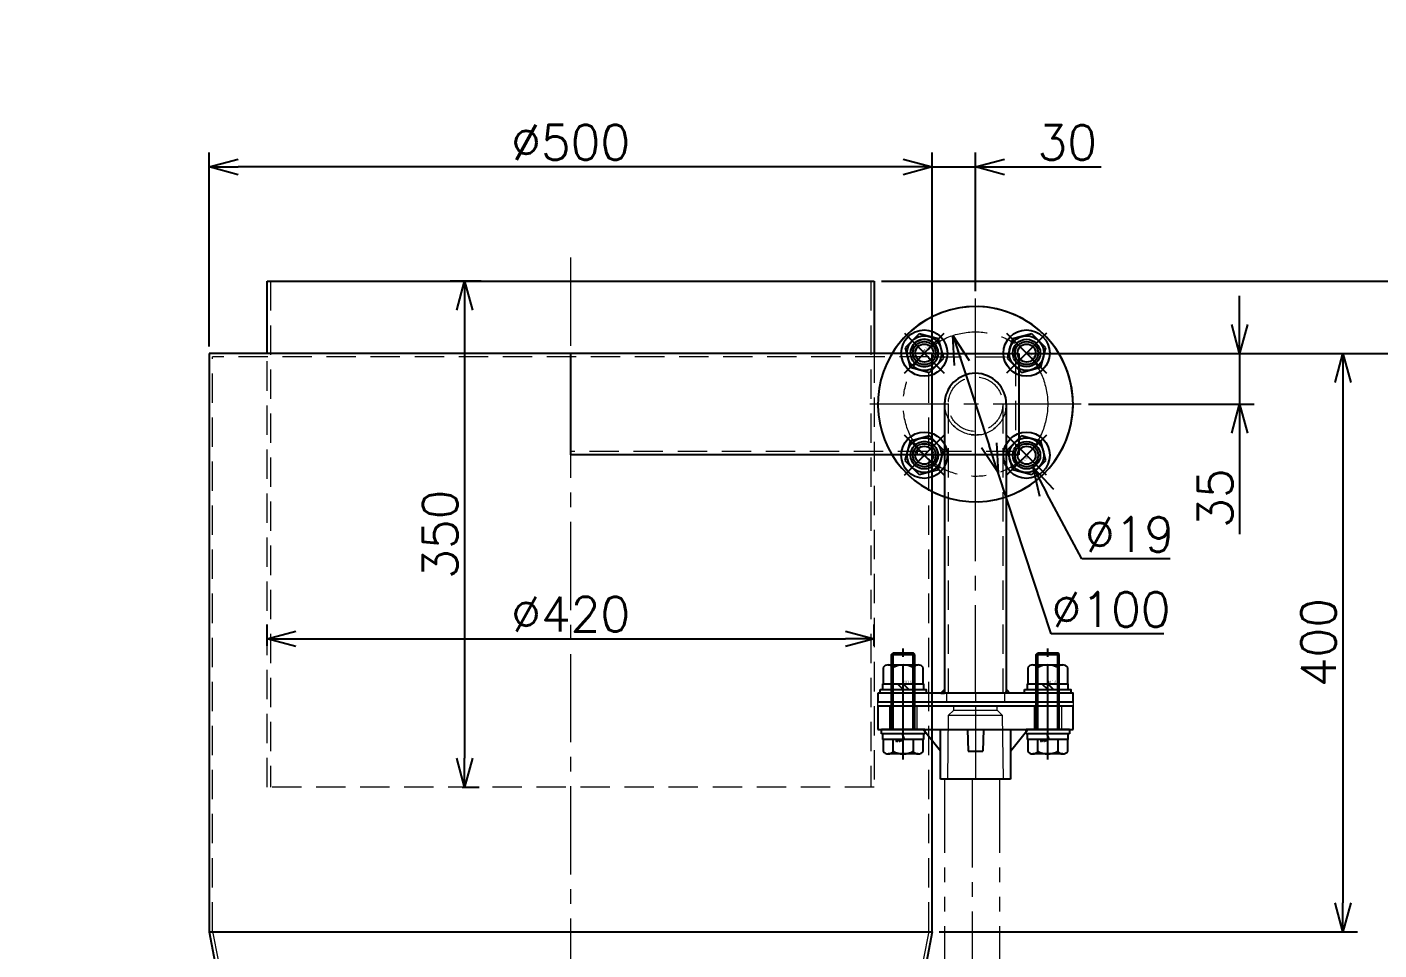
# Model space of a CAD drawing. Header units: millimetres. Extents: x 0 to 49006, y -7876 to 6995.
# Drawn here: x 13050 to 13985, y 2760 to 3399 of the extents above; entities that cross this region are included whole.
import ezdxf
from ezdxf import colors
from ezdxf.entities.mleader import LeaderData, LeaderLine
from ezdxf.enums import TextEntityAlignment as Align
from ezdxf.math import Vec2, Vec3

# ---------------------------------------------------------------- set-up
doc = ezdxf.new("R2010")
doc.units = ezdxf.units.MM
doc.header["$LTSCALE"] = 3.2
doc.header["$PDMODE"] = 99
doc.header["$PDSIZE"] = 1
for name, pattern in [('CENTER2', [28.575, 19.05, -3.175, 3.175, -3.175]), ('HIDDEN', [9.525, 6.35, -3.175]), ('PHANTOM2', [31.75, 15.875, -3.175, 3.175, -3.175, 3.175, -3.175])]:
    doc.linetypes.add(name, pattern=pattern)
for name, color, linetype, lineweight in [('04_HIDDEN', 2, 'HIDDEN', 13), ('05_CENTER', 4, 'CENTER2', 13), ('06_PHANTOM', 2, 'PHANTOM2', 13), ('08_DIM', 3, 'Continuous', 13)]:
    doc.layers.add(name, color=color, linetype=linetype, lineweight=lineweight)
doc.layers.add('10_DRAFT', color=8, linetype='Continuous', lineweight=0, plot=False)
doc.styles.add('KANJI0', font='txt.shx', dxfattribs={"width": 0.9, "height": 30, "bigfont": 'bigfont'})
doc.styles.add('KSS_TXT', font='txt.shx', dxfattribs={"bigfont": 'extfont2.shx'})
doc.styles.get("Standard").update_dxf_attribs({"font": 'txt.shx', "bigfont": 'extfont2.shx'})
doc.dimstyles.new('KSS_DIM', dxfattribs={"dimscale": 12, "dimtxt": 3, "dimasz": 2.5, "dimexe": 1.25, "dimexo": 0.625, "dimtad": 1, "dimdsep": 46, "dimtxsty": 'KSS_TXT', "dimblk": 'OPEN30', "dimcen": 0, "dimazin": 2, "dimtfac": 0.75, "dimtmove": 0, "dimatfit": 3, "dimldrblk": 'OPEN30', "dimfxl": 1.25, "dimtolj": 1, "dimarcsym": 0})
doc.dimstyles.new('KSS_DIM$3', dxfattribs={"dimscale": 12, "dimtxt": 3, "dimasz": 2.5, "dimexe": 1.25, "dimexo": 0.625, "dimtad": 1, "dimtih": 1, "dimtoh": 1, "dimdsep": 46, "dimtxsty": 'KSS_TXT', "dimblk": 'OPEN30', "dimcen": 0, "dimazin": 2, "dimtfac": 0.75, "dimtofl": 0, "dimtmove": 0, "dimatfit": 3, "dimldrblk": 'OPEN30', "dimfxl": 1.25, "dimtolj": 1, "dimarcsym": 0})

# ---------------------------------------------------------------- blocks, each defined once
blk = doc.blocks.new('AM_BALLOON1')
at = {"transparency": 16777216}
blk.add_circle((0, 0), 5, dxfattribs=at)
blk.add_attdef('B_NUMBER', text='', height=3, dxfattribs=at).set_placement((0, 0), align=Align.MIDDLE_CENTER)
blk = doc.blocks.new('_OPEN')
at = {"color": 0, "linetype": 'ByBlock'}
for p, q in [((-1, 0.167), (0, 0)), ((0, 0), (-1, -0.167)), ((0, 0), (-1, 0))]:
    blk.add_line(p, q, dxfattribs=at)
blk = doc.blocks.new('_Open30')
at = {"color": 0, "linetype": 'ByBlock', "lineweight": -2}
for p, q in [((-1, 0.268), (0, 0)), ((0, 0), (-1, -0.268)), ((0, 0), (-1, 0))]:
    blk.add_line(p, q, dxfattribs=at)
blk = doc.blocks.new('*D1403')
at = {"layer": '08_DIM', "color": 0, "lineweight": -2, "transparency": 16777216}
for p, q in [((13640.73, 3222.74), (14244.09, 3222.74)), ((14234.09, 3202.74), (14234.09, 696.44)), ((14236.59, 676.44), (14224.09, 676.44))]:
    blk.add_line(p, q, dxfattribs=at)
at = {"layer": 'Defpoints', "color": 0, "transparency": 16777216}
for p in [(13635.73, 3222.74), (14234.09, 676.44), (14241.59, 676.44)]:
    blk.add_point(p, dxfattribs=at)
at = {"layer": '08_DIM', "color": 0, "lineweight": -2, "transparency": 16777216, "xscale": 20, "yscale": 20, "zscale": 20}
for p, rotation in [((14234.09, 3222.74), 90), ((14234.09, 676.44), 270)]:
    blk.add_blockref('_Open30', p, dxfattribs=dict(at, rotation=rotation))
at = {"layer": '08_DIM', "color": 0, "transparency": 16777216, "insert": (14217.08, 1949.59), "char_height": 24, "attachment_point": 5, "rotation": 90, "style": 'KSS_TXT'}
blk.add_mtext('\\A1;2546.3', dxfattribs=at)
blk = doc.blocks.new('*D1404')
at = {"layer": '08_DIM', "color": 0, "lineweight": -2, "transparency": 16777216}
for p, q in [((13215.73, 2970.65), (13215.73, 2985.4)), ((13635.73, 2970.65), (13635.73, 2985.4)), ((13235.73, 2975.4), (13615.73, 2975.4))]:
    blk.add_line(p, q, dxfattribs=at)
at = {"layer": 'Defpoints', "color": 0, "transparency": 16777216}
for p in [(13635.73, 2975.4), (13215.73, 2965.65), (13635.73, 2965.65)]:
    blk.add_point(p, dxfattribs=at)
at = {"layer": '08_DIM', "color": 0, "lineweight": -2, "transparency": 16777216, "xscale": 20, "yscale": 20, "zscale": 20, "rotation": 180}
blk.add_blockref('_Open30', (13215.73, 2975.4), dxfattribs=at)
at = {"layer": '08_DIM', "color": 0, "lineweight": -2, "transparency": 16777216, "xscale": 20, "yscale": 20, "zscale": 20}
blk.add_blockref('_Open30', (13635.73, 2975.4), dxfattribs=at)
at = {"layer": '08_DIM', "color": 0, "transparency": 16777216, "insert": (13425.73, 2992.4), "char_height": 24, "attachment_point": 5, "style": 'KSS_TXT'}
blk.add_mtext('\\A1;%%C420', dxfattribs=at)
blk = doc.blocks.new('*D1405')
at = {"layer": '08_DIM', "color": 0, "lineweight": -2, "transparency": 16777216}
for p, q in [((13175.73, 3177.74), (13175.73, 3311.85)), ((13675.73, 3177.74), (13675.73, 3311.85)), ((13655.73, 3301.85), (13195.73, 3301.85))]:
    blk.add_line(p, q, dxfattribs=at)
at = {"layer": 'Defpoints', "color": 0, "transparency": 16777216}
for p in [(13175.73, 3301.85), (13175.73, 3172.74), (13675.73, 3172.74)]:
    blk.add_point(p, dxfattribs=at)
at = {"layer": '08_DIM', "color": 0, "lineweight": -2, "transparency": 16777216, "xscale": 20, "yscale": 20, "zscale": 20, "rotation": 180}
blk.add_blockref('_Open30', (13175.73, 3301.85), dxfattribs=at)
at = {"layer": '08_DIM', "color": 0, "lineweight": -2, "transparency": 16777216, "xscale": 20, "yscale": 20, "zscale": 20}
blk.add_blockref('_Open30', (13675.73, 3301.85), dxfattribs=at)
at = {"layer": '08_DIM', "color": 0, "transparency": 16777216, "insert": (13425.73, 3318.87), "char_height": 24, "attachment_point": 5, "style": 'KSS_TXT'}
blk.add_mtext('\\A1;%%C500', dxfattribs=at)
blk = doc.blocks.new('*D1408')
at = {"layer": '08_DIM', "color": 0, "lineweight": -2, "transparency": 16777216}
for p, q in [((13740.73, 3172.74), (14158.91, 3172.74)), ((14148.91, 3152.74), (14148.91, 1992.74)), ((13580.73, 1972.74), (14158.91, 1972.74))]:
    blk.add_line(p, q, dxfattribs=at)
at = {"layer": 'Defpoints', "color": 0, "transparency": 16777216}
for p in [(13735.73, 3172.74), (13575.73, 1972.74), (14148.91, 1972.74)]:
    blk.add_point(p, dxfattribs=at)
at = {"layer": '08_DIM', "color": 0, "lineweight": -2, "transparency": 16777216, "xscale": 20, "yscale": 20, "zscale": 20}
for p, rotation in [((14148.91, 3172.74), 90), ((14148.91, 1972.74), 270)]:
    blk.add_blockref('_Open30', p, dxfattribs=dict(at, rotation=rotation))
at = {"layer": '08_DIM', "color": 0, "transparency": 16777216, "insert": (14131.91, 2572.74), "char_height": 24, "attachment_point": 5, "rotation": 90, "style": 'KSS_TXT'}
blk.add_mtext('\\A1;1200', dxfattribs=at)
blk = doc.blocks.new('A$C3E2B3201_1_1')
at = {"color": 0}
for p, q in [((-210, 1200), (-210, 1250)), ((-210, 1250), (210, 1250)), ((210, 1250), (210, 1200)), ((250, 1200), (-250, 1200)), ((-250, 1200), (-250, 800)), ((0, 1200), (0, 1130)), ((250, 1200), (310, 1200)), ((250, 800), (250, 1200)), ((310, 1200), (310, 1130)), ((310, 1130), (0, 1130)), ((-250, 800), (250, 800)), ((-250, 800), (-100, 6)), ((250, 800), (100, 6))]:
    blk.add_line(p, q, dxfattribs=at)
for centre in [(315.36, 1200.36), (315.36, 1129.64)]:
    blk.add_circle(centre, 9.5, dxfattribs=at)
for centre, radius, start, end in [((280, 1165), 67.5, 243.6122, 148.76707), ((244.64, 1200.36), 9.5, 357.8564, 182.1436), ((244.64, 1129.64), 9.5, 304.31345, 2.1436)]:
    blk.add_arc(centre, radius, start, end, dxfattribs=at)
at = {"layer": '04_HIDDEN'}
for p, q in [((-207.7, 1250), (-207.7, 900)), ((207.7, 1250), (207.7, 900)), ((247.7, 1197.7), (-247.7, 1197.7)), ((-247.7, 800.22), (-247.7, 1197.7)), ((-210, 900), (-210, 1200)), ((210, 1200), (210, 900)), ((247.7, 800.22), (247.7, 1197.7)), ((250, 1197.7), (307.7, 1197.7)), ((307.7, 1197.7), (307.7, 1132.3)), ((307.7, 1132.3), (0, 1132.3)), ((240, 1130), (240, 1132.3)), ((250, 1130), (240, 1130)), ((210, 900), (-210, 900)), ((-247.7, 800.22), (-97.74, 6.43)), ((247.7, 800.22), (97.74, 6.43))]:
    blk.add_line(p, q, dxfattribs=at)
for radius in [21.35, 18.85]:
    blk.add_circle((280, 1165), radius, dxfattribs=at)
for centre, radius, start, end in [((280, 1165), 67.5, 148.76707, 243.6122), ((244.64, 1200.36), 9.5, 182.1436, 357.8564), ((244.64, 1129.64), 9.5, 2.1436, 304.31345)]:
    blk.add_arc(centre, radius, start, end, dxfattribs=at)
at = {"layer": '05_CENTER'}
for p, q in [((0, 1266.38), (0, -10.39)), ((280, 1091.86), (280, 1238.14)), ((256.57, 1188.43), (232.72, 1212.28)), ((303.43, 1188.43), (327.28, 1212.28)), ((353.14, 1165), (206.86, 1165)), ((256.57, 1141.57), (232.72, 1117.72)), ((303.43, 1141.57), (327.28, 1117.72))]:
    blk.add_line(p, q, dxfattribs=at)
blk.add_circle((280, 1165), 50, dxfattribs=at)
blk = doc.blocks.new('A$C21D00FB0_1_1')
blk.add_blockref('A$C3E2B3201_1_1', (0, 3))
blk = doc.blocks.new('*D1450')
at = {"layer": '08_DIM', "color": 0, "lineweight": -2, "transparency": 16777216}
for p, q in [((14148.91, 3242.74), (14148.91, 3262.74)), ((13640.73, 3222.74), (14158.91, 3222.74)), ((14148.91, 3222.74), (14148.91, 3172.74)), ((13740.73, 3172.74), (14158.91, 3172.74)), ((14148.91, 3152.74), (14148.91, 3132.74))]:
    blk.add_line(p, q, dxfattribs=at)
at = {"layer": 'Defpoints', "color": 0, "transparency": 16777216}
for p in [(13635.73, 3222.74), (13735.73, 3172.74), (14148.91, 3172.74)]:
    blk.add_point(p, dxfattribs=at)
at = {"layer": '08_DIM', "color": 0, "lineweight": -2, "transparency": 16777216, "xscale": 20, "yscale": 20, "zscale": 20}
for p, rotation in [((14148.91, 3222.74), 270), ((14148.91, 3172.74), 90)]:
    blk.add_blockref('_Open30', p, dxfattribs=dict(at, rotation=rotation))
at = {"layer": '08_DIM', "color": 0, "transparency": 16777216, "insert": (14131.9, 3197.74), "char_height": 24, "attachment_point": 5, "rotation": 90, "style": 'KSS_TXT'}
blk.add_mtext('\\A1;50', dxfattribs=at)
blk = doc.blocks.new('*D1451')
at = {"layer": '08_DIM', "color": 0, "lineweight": -2, "transparency": 16777216}
for p, q in [((13888.46, 3192.74), (13888.46, 3212.74)), ((13740.73, 3172.74), (13898.46, 3172.74)), ((13888.46, 3172.74), (13888.46, 3137.74)), ((13783.87, 3137.74), (13898.46, 3137.74)), ((13888.46, 3117.74), (13888.46, 3047.74))]:
    blk.add_line(p, q, dxfattribs=at)
at = {"layer": 'Defpoints', "color": 0, "transparency": 16777216}
for p in [(13735.73, 3172.74), (13778.87, 3137.74), (13888.46, 3137.74)]:
    blk.add_point(p, dxfattribs=at)
at = {"layer": '08_DIM', "color": 0, "lineweight": -2, "transparency": 16777216, "xscale": 20, "yscale": 20, "zscale": 20}
for p, rotation in [((13888.46, 3172.74), 270), ((13888.46, 3137.74), 90)]:
    blk.add_blockref('_Open30', p, dxfattribs=dict(at, rotation=rotation))
at = {"layer": '08_DIM', "color": 0, "transparency": 16777216, "insert": (13871.44, 3072.74), "char_height": 24, "attachment_point": 5, "rotation": 90, "style": 'KSS_TXT'}
blk.add_mtext('\\A1;35', dxfattribs=at)
blk = doc.blocks.new('*D1452')
at = {"layer": '08_DIM', "color": 0, "lineweight": -2, "transparency": 16777216}
for p, q in [((13675.73, 3177.74), (13675.73, 3311.85)), ((13705.73, 3215.88), (13705.73, 3311.85)), ((13655.73, 3301.85), (13635.73, 3301.85)), ((13675.73, 3301.85), (13705.73, 3301.85)), ((13725.73, 3301.85), (13792.73, 3301.85))]:
    blk.add_line(p, q, dxfattribs=at)
at = {"layer": 'Defpoints', "color": 0, "transparency": 16777216}
for p in [(13705.73, 3301.85), (13705.73, 3210.88), (13675.73, 3172.74)]:
    blk.add_point(p, dxfattribs=at)
at = {"layer": '08_DIM', "color": 0, "lineweight": -2, "transparency": 16777216, "xscale": 20, "yscale": 20, "zscale": 20}
blk.add_blockref('_Open30', (13675.73, 3301.85), dxfattribs=at)
at = {"layer": '08_DIM', "color": 0, "lineweight": -2, "transparency": 16777216, "xscale": 20, "yscale": 20, "zscale": 20, "rotation": 180}
blk.add_blockref('_Open30', (13705.73, 3301.85), dxfattribs=at)
at = {"layer": '08_DIM', "color": 0, "transparency": 16777216, "insert": (13769.23, 3318.85), "char_height": 24, "attachment_point": 5, "style": 'KSS_TXT'}
blk.add_mtext('\\A1;30', dxfattribs=at)
blk = doc.blocks.new('*D1453')
at = {"layer": '08_DIM', "color": 0, "lineweight": -2, "transparency": 16777216}
for p, q in [((13363.72, 3222.74), (13342.4, 3222.74)), ((13352.4, 3202.74), (13352.4, 2892.74)), ((13350.57, 2872.74), (13362.4, 2872.74))]:
    blk.add_line(p, q, dxfattribs=at)
at = {"layer": 'Defpoints', "color": 0, "transparency": 16777216}
for p in [(13368.72, 3222.74), (13345.57, 2872.74), (13352.4, 2872.74)]:
    blk.add_point(p, dxfattribs=at)
at = {"layer": '08_DIM', "color": 0, "lineweight": -2, "transparency": 16777216, "xscale": 20, "yscale": 20, "zscale": 20}
for p, rotation in [((13352.4, 3222.74), 90), ((13352.4, 2872.74), 270)]:
    blk.add_blockref('_Open30', p, dxfattribs=dict(at, rotation=rotation))
at = {"layer": '08_DIM', "color": 0, "transparency": 16777216, "insert": (13335.38, 3047.74), "char_height": 24, "attachment_point": 5, "rotation": 90, "style": 'KSS_TXT'}
blk.add_mtext('\\A1;350', dxfattribs=at)
blk = doc.blocks.new('*D1454')
at = {"layer": '08_DIM', "color": 0, "lineweight": -2, "transparency": 16777216}
for p, q in [((13740.73, 3172.74), (13969.96, 3172.74)), ((13959.96, 3152.74), (13959.96, 2792.74)), ((13680.73, 2772.74), (13969.96, 2772.74))]:
    blk.add_line(p, q, dxfattribs=at)
at = {"layer": 'Defpoints', "color": 0, "transparency": 16777216}
for p in [(13735.73, 3172.74), (13675.73, 2772.74), (13959.96, 2772.74)]:
    blk.add_point(p, dxfattribs=at)
at = {"layer": '08_DIM', "color": 0, "lineweight": -2, "transparency": 16777216, "xscale": 20, "yscale": 20, "zscale": 20}
for p, rotation in [((13959.96, 3172.74), 90), ((13959.96, 2772.74), 270)]:
    blk.add_blockref('_Open30', p, dxfattribs=dict(at, rotation=rotation))
at = {"layer": '08_DIM', "color": 0, "transparency": 16777216, "insert": (13942.96, 2972.74), "char_height": 24, "attachment_point": 5, "rotation": 90, "style": 'KSS_TXT'}
blk.add_mtext('\\A1;400', dxfattribs=at)
blk = doc.blocks.new('*D1469')
at = {"layer": '08_DIM', "color": 0, "lineweight": -2, "transparency": 16777216}
for p, q in [((13779.38, 3030.67), (13754.98, 3076.36)), ((13840.39, 3030.67), (13779.38, 3030.67))]:
    blk.add_line(p, q, dxfattribs=at)
at = {"layer": 'Defpoints', "color": 0, "transparency": 16777216}
for p in [(13736.61, 3110.76), (13745.56, 3094)]:
    blk.add_point(p, dxfattribs=at)
at = {"layer": '08_DIM', "color": 0, "lineweight": -2, "transparency": 16777216, "xscale": 20, "yscale": 20, "zscale": 20, "rotation": 118.0998693744005}
blk.add_blockref('_Open30', (13745.56, 3094), dxfattribs=at)
at = {"layer": '08_DIM', "color": 0, "transparency": 16777216, "insert": (13812.38, 3047.67), "char_height": 24, "attachment_point": 5, "style": 'KSS_TXT'}
blk.add_mtext('\\A1;%%C19', dxfattribs=at)
blk = doc.blocks.new('*D1470')
at = {"layer": '08_DIM', "color": 0, "lineweight": -2, "transparency": 16777216}
for p, q in [((13690.09, 3185.23), (13715.11, 3109.24)), ((13758.08, 2978.75), (13721.37, 3090.25)), ((13836.08, 2978.75), (13758.08, 2978.75))]:
    blk.add_line(p, q, dxfattribs=at)
at = {"layer": 'Defpoints', "color": 0, "transparency": 16777216}
for p in [(13690.09, 3185.23), (13721.37, 3090.25)]:
    blk.add_point(p, dxfattribs=at)
at = {"layer": '08_DIM', "color": 0, "lineweight": -2, "transparency": 16777216, "xscale": 20, "yscale": 20, "zscale": 20}
for p, rotation in [((13690.09, 3185.23), 108.2259336920923), ((13721.37, 3090.25), 288.2259336920923)]:
    blk.add_blockref('_Open30', p, dxfattribs=dict(at, rotation=rotation))
at = {"layer": '08_DIM', "color": 0, "transparency": 16777216, "insert": (13799.58, 2995.75), "char_height": 24, "attachment_point": 5, "style": 'KSS_TXT'}
blk.add_mtext('\\A1;%%C100', dxfattribs=at)
blk = doc.blocks.new('A$C6803466B_1_1')
at = {"color": 0}
for p, q in [((206, 21.35), (6, 21.35)), ((206, -21.35), (6, -21.35))]:
    blk.add_line(p, q, dxfattribs=at)
blk.add_lwpolyline([(6, 67.5), (0, 67.5), (0, -67.5), (6, -67.5)], close=True, dxfattribs=at)
at = {"color": 3}
for points in [[(6, 21.35), (8.5, 21.34), (8.5, 21.34), (6, 23.85)], [(6, -21.35), (8.5, -21.37), (8.5, -21.37), (6, -23.85)]]:
    blk.add_lwpolyline(points, close=True, dxfattribs=at)
at = {"color": 0}
for centre in [(170.64, 35.36), (241.36, 35.36), (170.64, -35.36), (241.36, -35.36)]:
    blk.add_circle(centre, 9.5, dxfattribs=at)
for radius, start, end in [(67.5, 198.43909, 161.56091), (21.35, 270, 90)]:
    blk.add_arc((206, 0), radius, start, end, dxfattribs=at)
at = {"layer": '04_HIDDEN'}
for p, q in [((6, 20), (0, 20)), ((206, 18.85), (6, 18.85)), ((6, -20), (0, -20)), ((206, -18.85), (6, -18.85))]:
    blk.add_line(p, q, dxfattribs=at)
blk.add_circle((206, 0), 18.85, dxfattribs=at)
for radius, start, end in [(67.5, 161.56091, 200.45855), (21.35, 90, 270)]:
    blk.add_arc((206, 0), radius, start, end, dxfattribs=at)
at = {"layer": '05_CENTER'}
for p, q in [((206, -73.14), (206, 73.14)), ((15.95, 50), (-9.58, 50)), ((182.57, 23.43), (158.72, 47.28)), ((229.43, 23.43), (253.28, 47.28)), ((6, 0), (0, 0)), ((6, 0), (279.14, 0)), ((182.57, -23.43), (158.72, -47.28)), ((229.43, -23.43), (253.28, -47.28)), ((15.95, -50), (-9.58, -50))]:
    blk.add_line(p, q, dxfattribs=at)
blk.add_circle((206, 0), 50, dxfattribs=at)
blk = doc.blocks.new('16b_1_1')
at = {"color": 0, "linetype": 'CENTER2'}
for p, q in [((0, 19.54), (0, -19.54)), ((-19.54, 0), (19.54, 0))]:
    blk.add_line(p, q, dxfattribs=at)
at = {"color": 0}
for p, q in [((-6.92, 11.99), (-13.85, 0)), ((6.93, 11.99), (-6.92, 11.99)), ((13.85, 0), (6.93, 11.99)), ((-13.85, 0), (-6.92, -11.99)), ((6.93, -11.99), (13.85, 0)), ((-6.92, -11.99), (6.93, -11.99))]:
    blk.add_line(p, q, dxfattribs=at)
for radius in [16, 11.99, 8, 6.25]:
    blk.add_circle((0, 0), radius, dxfattribs=at)
at = {"layer": '10_DRAFT', "style": 'KANJI0', "width": 0.82}
blk.add_text('Ｍ１６', height=1.714, dxfattribs=at).set_placement((0.41, 0.18))
blk = doc.blocks.new('M16Nza_1_1')
at = {"color": 0}
for p, q in [((-10.39, 19.6), (10.39, 19.6)), ((-13.85, 17.74), (-13.85, 6.6)), ((-6.92, 6.6), (-6.92, 17.74)), ((6.93, 17.74), (6.93, 6.6)), ((13.85, 6.6), (13.85, 17.74)), ((-14, 2.6), (-14, 6.6)), ((-14, 6.6), (14, 6.6)), ((-4, 6.6), (0, 2.6)), ((0, 6.6), (4, 2.6)), ((14, 6.6), (14, 2.6))]:
    blk.add_line(p, q, dxfattribs=at)
at = {"color": 0, "linetype": 'CENTER2'}
blk.add_line((0, 0), (0, 19.6), dxfattribs=at)
at = {"color": 0}
blk.add_lwpolyline([(-16, 2.6), (16, 2.6), (16, 0), (-16, 0)], close=True, dxfattribs=at)
for centre, radius, start, end in [((-10.39, 15.44), 4.16, 33.626, 146.374), ((0, 5.75), 13.85, 60, 120), ((10.39, 15.44), 4.16, 33.626, 146.374)]:
    blk.add_arc(centre, radius, start, end, dxfattribs=at)
at = {"layer": '10_DRAFT', "style": 'KANJI0', "width": 0.82}
blk.add_text('Ｍ１６', height=1.714, dxfattribs=at).set_placement((0.41, 6.78))
blk = doc.blocks.new('TSフランジ-JIS10K-32mma_1_1')
at = {"color": 0}
for p, q in [((-24.25, 16), (-24.25, 50.5)), ((-24.25, 50.5), (24.25, 50.5)), ((24.25, 50.5), (24.25, 16)), ((-24.25, 31), (-36.25, 16)), ((-5.5, 16), (-5, 31)), ((5, 31), (-5, 31)), ((5.5, 16), (5, 31)), ((24.25, 31), (36.25, 16)), ((-67.5, 16), (-67.5, 0)), ((67.5, 16), (-67.5, 16)), ((67.5, 0), (67.5, 16)), ((-67.5, 0), (67.5, 0))]:
    blk.add_line(p, q, dxfattribs=at)
at = {"layer": '04_HIDDEN', "color": 0}
for p, q in [((-59.5, 0), (-59.5, 16)), ((-40.5, 0), (-40.5, 16)), ((40.5, 0), (40.5, 16)), ((59.5, 0), (59.5, 16))]:
    blk.add_line(p, q, dxfattribs=at)
at = {"layer": '05_CENTER', "color": 0}
for p, q in [((0, 0), (0, 50.5)), ((-50, -4.98), (-50, 21.02)), ((50, -4.98), (50, 21.02))]:
    blk.add_line(p, q, dxfattribs=at)
at = {"layer": '10_DRAFT'}
for p, q in [((-19.3, 50.5), (-18.78, 6.5)), ((18.78, 6.5), (19.3, 50.5)), ((-15, 2.72), (-18.78, 6.5)), ((-18.78, 6.5), (18.78, 6.5)), ((-15, 2.72), (-15, 0)), ((15, 2.72), (-15, 2.72)), ((18.78, 6.5), (15, 2.72)), ((15, 2.72), (15, 0))]:
    blk.add_line(p, q, dxfattribs=at)
blk = doc.blocks.new('A$C72FC13DD_1_1')
at = {"color": 0, "linetype": 'CENTER2'}
blk.add_line((0, 20.91), (0, -56), dxfattribs=at)
at = {"color": 0}
for p, q in [((-13.85, 15.14), (-13.85, 7)), ((-10.39, 17), (10.39, 17)), ((-6.92, 7), (-6.92, 15.14)), ((6.93, 15.14), (6.93, 7)), ((13.85, 7), (13.85, 15.14)), ((-15, 0), (-15, 3)), ((-15, 3), (15, 3)), ((-15, 0), (15, 0)), ((-14, 3), (-14, 7)), ((-14, 7), (14, 7)), ((-8, 0), (-8, -51.92)), ((-6.92, 0), (-6.92, -53)), ((0.73, 3), (-0.73, 7)), ((6.92, 0), (6.92, -53)), ((8, 0), (8, -51.92)), ((14, 7), (14, 3)), ((15, 3), (15, 0)), ((8, -51.92), (-8, -51.92)), ((-8, -51.92), (-6.92, -53)), ((6.92, -53), (-6.92, -53)), ((8, -51.92), (6.92, -53))]:
    blk.add_line(p, q, dxfattribs=at)
for centre, radius, start, end in [((-10.39, 12.84), 4.16, 33.626, 146.374), ((0, 3.15), 13.85, 60, 120), ((10.39, 12.84), 4.16, 33.626, 146.374)]:
    blk.add_arc(centre, radius, start, end, dxfattribs=at)
at = {"layer": '10_DRAFT', "style": 'KANJI0', "width": 0.82}
blk.add_text('M16x60', height=1, dxfattribs=at).set_placement((0.41, 7.48))
blk = doc.blocks.new('A$C68035C1E_1_1')
at = {"layer": '08_DIM'}
blk.add_lwpolyline([(-206, -67.5), (-209, -67.5), (-209, 67.5), (-206, 67.5)], close=True, dxfattribs=at)
at = {"color": 4, "rotation": 90}
blk.add_blockref('TSフランジ-JIS10K-32mma_1_1', (-209, 0), dxfattribs=at)
blk.add_blockref('A$C6803466B_1_1', (-206, 0))
for name, p, rotation in [('M16Nza_1_1', (-200, 50), 270), ('A$C72FC13DD_1_1', (-225, 50), 90), ('16b_1_1', (-35.36, 35.36), 45), ('16b_1_1', (35.36, 35.36), 315), ('16b_1_1', (-35.36, -35.36), 135), ('16b_1_1', (35.36, -35.36), 224.9999999999999), ('A$C72FC13DD_1_1', (-225, -50), 90), ('M16Nza_1_1', (-200, -50), 270)]:
    blk.add_blockref(name, p, dxfattribs=dict(rotation=rotation))

msp = doc.modelspace()

# ---------------------------------------------------------------- linework, layer by layer
at = {"layer": '05_CENTER'}
msp.add_line((13703.38, 2878.24), (13703.38, 1228.291), dxfattribs=at)
at = {"layer": '06_PHANTOM'}
for p, q in [((13684.38, 2878.24), (13684.38, 1228.291)), ((13722.38, 2878.24), (13722.38, 1228.291))]:
    msp.add_line(p, q, dxfattribs=at)

# ---------------------------------------------------------------- block references
msp.add_blockref('A$C21D00FB0_1_1', (13425.73, 1969.74))
at = {"rotation": 90}
msp.add_blockref('A$C68035C1E_1_1', (13705.73, 3137.74), dxfattribs=at)

# ---------------------------------------------------------------- dimensions: what is measured, and where the dimension line sits
at = {"layer": '08_DIM', "color": 1}
for base, p1, p2, picture, middle in [((13175.73, 3301.853), (13675.73, 3172.74), (13175.73, 3172.74), '*D1405', (13425.73, 3318.869)), ((13635.73, 2975.398), (13215.73, 2965.646), (13635.73, 2965.646), '*D1404', (13425.73, 2992.398))]:
    dim = msp.add_linear_dim(base=base, p1=p1, p2=p2, text='%%C<>', dimstyle='KSS_DIM', override={"dimscale": 8, "dimarcsym": 1}, dxfattribs=at)
    dim.commit()
    dim.dimension.update_dxf_attribs({"geometry": picture, "text_midpoint": middle})
dim = msp.add_linear_dim(base=(13705.73, 3301.853), p1=(13675.73, 3172.74), p2=(13705.73, 3210.88), dimstyle='KSS_DIM', override={"dimscale": 8, "dimarcsym": 1}, dxfattribs=at)
dim.commit()
dim.dimension.update_dxf_attribs({"geometry": '*D1452', "text_midpoint": (13769.23, 3318.853)})
for base, p1, p2, picture, middle in [((14148.913, 3172.74), (13635.73, 3222.74), (13735.73, 3172.74), '*D1450', (14131.897, 3197.74)), ((13352.398, 2872.74), (13368.717, 3222.74), (13345.566, 2872.74), '*D1453', (13335.381, 3047.74)), ((14234.092, 676.44), (13635.73, 3222.74), (14241.592, 676.44), '*D1403', (14217.075, 1949.59)), ((13888.458, 3137.74), (13735.73, 3172.74), (13778.871, 3137.74), '*D1451', (13871.441, 3072.74)), ((14148.913, 1972.74), (13735.73, 3172.74), (13575.73, 1972.74), '*D1408', (14131.913, 2572.74)), ((13959.957, 2772.74), (13735.73, 3172.74), (13675.73, 2772.74), '*D1454', (13942.957, 2972.74))]:
    dim = msp.add_linear_dim(base=base, p1=p1, p2=p2, angle=90, dimstyle='KSS_DIM', override={"dimscale": 8, "dimarcsym": 1}, dxfattribs=at)
    dim.commit()
    dim.dimension.update_dxf_attribs({"geometry": picture, "text_midpoint": middle})
for p1, p2, override, picture, middle in [((13690.092, 3185.231), (13721.369, 3090.248), {"dimscale": 8, "dimpost": '%%C<>', "dimtix": 1, "dimatfit": 2}, '*D1470', (13799.584, 2978.748)), ((13736.611, 3110.764), (13745.56, 3094.004), {"dimscale": 8, "dimpost": '%%C<>'}, '*D1469', (13812.384, 3030.668))]:
    dim = msp.add_diameter_dim_2p(p1=p1, p2=p2, dimstyle='KSS_DIM$3', override=override, dxfattribs=at)
    dim.commit()
    dim.dimension.update_dxf_attribs({"geometry": picture, "text_midpoint": middle, "dimtype": 163})

# ---------------------------------------------------------------- leaders
at = {"layer": '08_DIM'}
ml = msp.add_multileader_block('Standard', dxfattribs=at)
ml.set_content('AM_BALLOON1', color=256, scale=10)
ml.set_attribute('B_NUMBER', 'H', width=0)
ml.set_leader_properties(color=256, linetype='ByLayer', lineweight=-1)
ml.set_arrow_properties(name='OPEN')
ml.build(insert=Vec2(0, 0))
ml.multileader.update_dxf_attribs({"leader_type": 0, "has_dogleg": 0, "text_right_attachment_type": 6, "dogleg_length": 0, "arrow_head_size": 20, "scale": 10, "block_connection_type": 1})
ctx = ml.context
ctx.base_point, ctx.scale, ctx.char_height, ctx.arrow_head_size, ctx.landing_gap_size, ctx.plane_origin = Vec3(34758.24, 4676.115), 10, 40, 20, 20, Vec3(34837.832, 4676.156)
ctx.right_attachment, ctx.attachment_type = 6, 1
notes = []
notes.append((ctx, [(0, (0, 0, 0), (0, 0), (1, 0), 1, [])]))
ctx.block.insert = Vec3(34758.24, 4676.115)
ml = msp.add_multileader_block('Standard', dxfattribs=at)
ml.set_content('AM_BALLOON1', color=256, scale=10)
ml.set_attribute('B_NUMBER', 'G', width=0)
ml.set_leader_properties(color=256, linetype='ByLayer', lineweight=-1)
ml.set_arrow_properties(name='OPEN')
ml.build(insert=Vec2(0, 0))
ml.multileader.update_dxf_attribs({"leader_type": 0, "has_dogleg": 0, "text_right_attachment_type": 6, "dogleg_length": 0, "arrow_head_size": 20, "scale": 10, "block_connection_type": 1})
ctx = ml.context
ctx.base_point, ctx.scale, ctx.char_height, ctx.arrow_head_size, ctx.landing_gap_size, ctx.plane_origin = Vec3(34758.24, 4537.505), 10, 40, 20, 20, Vec3(34837.832, 4537.546)
ctx.right_attachment, ctx.attachment_type = 6, 1
notes.append((ctx, [(0, (0, 0, 0), (0, 0), (1, 0), 1, [])]))
ctx.block.insert = Vec3(34758.24, 4537.505)
ml = msp.add_multileader_block('Standard', dxfattribs=at)
ml.set_content('AM_BALLOON1', color=256, scale=10)
ml.set_attribute('B_NUMBER', 'F', width=0)
ml.set_leader_properties(color=256, linetype='ByLayer', lineweight=-1)
ml.set_arrow_properties(name='OPEN')
ml.build(insert=Vec2(0, 0))
ml.multileader.update_dxf_attribs({"leader_type": 0, "has_dogleg": 0, "text_right_attachment_type": 6, "dogleg_length": 0, "arrow_head_size": 20, "scale": 10, "block_connection_type": 1})
ctx = ml.context
ctx.base_point, ctx.scale, ctx.char_height, ctx.arrow_head_size, ctx.landing_gap_size, ctx.plane_origin = Vec3(34758.24, 4398.895), 10, 40, 20, 20, Vec3(34837.832, 4398.936)
ctx.right_attachment, ctx.attachment_type = 6, 1
notes.append((ctx, [(0, (0, 0, 0), (0, 0), (1, 0), 1, [])]))
ctx.block.insert = Vec3(34758.24, 4398.895)
ml = msp.add_multileader_block('Standard', dxfattribs=at)
ml.set_content('AM_BALLOON1', color=256, scale=8)
ml.set_attribute('B_NUMBER', 'V', width=0)
ml.set_leader_properties(color=256, linetype='ByLayer', lineweight=-1)
ml.set_arrow_properties(name='OPEN')
ml.build(insert=Vec2(0, 0))
ml.multileader.update_dxf_attribs({"leader_type": 0, "has_dogleg": 0, "text_right_attachment_type": 6, "dogleg_length": 0, "arrow_head_size": 16, "scale": 8, "block_connection_type": 1})
ctx = ml.context
ctx.base_point, ctx.scale, ctx.char_height, ctx.arrow_head_size, ctx.landing_gap_size, ctx.plane_origin = Vec3(14513.808, 4338.439), 8, 32, 16, 16, Vec3(14510.307, 4358.429)
ctx.right_attachment, ctx.attachment_type = 6, 1
notes.append((ctx, [(0, (0, 0, 0), (0, 0), (1, 0), 1, [])]))
ctx.block.insert = Vec3(14513.808, 4338.439)
ml = msp.add_multileader_block('Standard', dxfattribs=at)
ml.set_content('AM_BALLOON1', color=256, scale=10)
ml.set_attribute('B_NUMBER', 'E', width=0)
ml.set_leader_properties(color=256, linetype='ByLayer', lineweight=-1)
ml.set_arrow_properties(name='OPEN')
ml.build(insert=Vec2(0, 0))
ml.multileader.update_dxf_attribs({"leader_type": 0, "has_dogleg": 0, "text_right_attachment_type": 6, "dogleg_length": 0, "arrow_head_size": 20, "scale": 10, "block_connection_type": 1})
ctx = ml.context
ctx.base_point, ctx.scale, ctx.char_height, ctx.arrow_head_size, ctx.landing_gap_size, ctx.plane_origin = Vec3(34758.24, 4260.285), 10, 40, 20, 20, Vec3(34837.832, 4260.325)
ctx.right_attachment, ctx.attachment_type = 6, 1
notes.append((ctx, [(0, (0, 0, 0), (0, 0), (1, 0), 1, [])]))
ctx.block.insert = Vec3(34758.24, 4260.285)
ml = msp.add_multileader_block('Standard', dxfattribs=at)
ml.set_content('AM_BALLOON1', color=256, scale=8)
ml.set_attribute('B_NUMBER', 'AD', width=0)
ml.set_leader_properties(color=256, linetype='ByLayer', lineweight=-1)
ml.set_arrow_properties(name='OPEN')
ml.build(insert=Vec2(0, 0))
ml.multileader.update_dxf_attribs({"leader_type": 0, "has_dogleg": 0, "text_right_attachment_type": 6, "dogleg_length": 0, "arrow_head_size": 16, "scale": 8, "block_connection_type": 1})
ctx = ml.context
ctx.base_point, ctx.scale, ctx.char_height, ctx.arrow_head_size, ctx.landing_gap_size, ctx.plane_origin = Vec3(14367.366, 4241.007), 8, 32, 16, 16, Vec3(14367.366, 4241.007)
ctx.right_attachment, ctx.attachment_type = 6, 1
notes.append((ctx, [(0, (0, 0, 0), (0, 0), (1, 0), 1, [])]))
ctx.block.insert = Vec3(14367.366, 4241.007)
ml = msp.add_multileader_block('Standard', dxfattribs=at)
ml.set_content('AM_BALLOON1', color=256, scale=8)
ml.set_attribute('B_NUMBER', 'A', width=0)
ml.set_leader_properties(color=256, linetype='ByLayer', lineweight=-1)
ml.set_arrow_properties(name='OPEN')
ml.build(insert=Vec2(0, 0))
ml.multileader.update_dxf_attribs({"leader_type": 0, "has_dogleg": 0, "text_right_attachment_type": 6, "dogleg_length": 0, "arrow_head_size": 16, "scale": 8, "block_connection_type": 1})
ctx = ml.context
ctx.base_point, ctx.scale, ctx.char_height, ctx.arrow_head_size, ctx.landing_gap_size, ctx.plane_origin = Vec3(16285.384, 4170.23), 8, 32, 16, 16, Vec3(16285.384, 4170.23)
ctx.right_attachment, ctx.attachment_type = 6, 1
notes.append((ctx, [(0, (0, 0, 0), (0, 0), (1, 0), 1, [])]))
ctx.block.insert = Vec3(16285.384, 4170.23)
ml = msp.add_multileader_block('Standard', dxfattribs=at)
ml.set_content('AM_BALLOON1', color=256, scale=8)
ml.set_attribute('B_NUMBER', 'AA', width=0)
ml.set_leader_properties(color=256, linetype='ByLayer', lineweight=-1)
ml.set_arrow_properties(name='OPEN')
ml.build(insert=Vec2(0, 0))
ml.multileader.update_dxf_attribs({"leader_type": 0, "has_dogleg": 0, "text_right_attachment_type": 6, "dogleg_length": 0, "arrow_head_size": 16, "scale": 8, "block_connection_type": 1})
ctx = ml.context
ctx.base_point, ctx.scale, ctx.char_height, ctx.arrow_head_size, ctx.landing_gap_size, ctx.plane_origin = Vec3(14414.787, 3710.778), 8, 32, 16, 16, Vec3(14414.787, 3710.778)
ctx.right_attachment, ctx.attachment_type = 6, 1
notes.append((ctx, [(0, (0, 0, 0), (0, 0), (1, 0), 1, [])]))
ctx.block.insert = Vec3(14414.787, 3710.778)
ml = msp.add_multileader_block('Standard', dxfattribs=at)
ml.set_content('AM_BALLOON1', color=256, scale=10)
ml.set_attribute('B_NUMBER', 'T', width=0)
ml.set_leader_properties(color=256, linetype='ByLayer', lineweight=-1)
ml.set_arrow_properties(name='OPEN')
ml.build(insert=Vec2(0, 0))
ml.multileader.update_dxf_attribs({"leader_type": 0, "has_dogleg": 0, "text_right_attachment_type": 6, "dogleg_length": 0, "arrow_head_size": 20, "scale": 10, "block_connection_type": 1})
ctx = ml.context
ctx.base_point, ctx.scale, ctx.char_height, ctx.arrow_head_size, ctx.landing_gap_size, ctx.plane_origin = Vec3(34888.38, 3645.663), 10, 40, 20, 20, Vec3(34967.973, 3645.704)
ctx.right_attachment, ctx.attachment_type = 6, 1
notes.append((ctx, [(0, (0, 0, 0), (0, 0), (1, 0), 1, [])]))
ctx.block.insert = Vec3(34888.38, 3645.663)
ml = msp.add_multileader_block('Standard', dxfattribs=at)
ml.set_content('AM_BALLOON1', color=256, scale=8)
ml.set_attribute('B_NUMBER', 'AC', width=0)
ml.set_leader_properties(color=256, linetype='ByLayer', lineweight=-1)
ml.set_arrow_properties(name='OPEN')
ml.build(insert=Vec2(0, 0))
ml.multileader.update_dxf_attribs({"leader_type": 0, "has_dogleg": 0, "text_right_attachment_type": 6, "dogleg_length": 0, "arrow_head_size": 16, "scale": 8, "block_connection_type": 1})
ctx = ml.context
ctx.base_point, ctx.scale, ctx.char_height, ctx.arrow_head_size, ctx.landing_gap_size, ctx.plane_origin = Vec3(14487.845, 3625.922), 8, 32, 16, 16, Vec3(14487.845, 3625.922)
ctx.right_attachment, ctx.attachment_type = 6, 1
notes.append((ctx, [(0, (0, 0, 0), (0, 0), (1, 0), 1, [])]))
ctx.block.insert = Vec3(14487.845, 3625.922)
ml = msp.add_multileader_block('Standard', dxfattribs=at)
ml.set_content('AM_BALLOON1', color=256, scale=8)
ml.set_attribute('B_NUMBER', 'B', width=0)
ml.set_leader_properties(color=256, linetype='ByLayer', lineweight=-1)
ml.set_arrow_properties(name='OPEN')
ml.build(insert=Vec2(0, 0))
ml.multileader.update_dxf_attribs({"leader_type": 0, "has_dogleg": 0, "text_right_attachment_type": 6, "dogleg_length": 0, "arrow_head_size": 16, "scale": 8, "block_connection_type": 1})
ctx = ml.context
ctx.base_point, ctx.scale, ctx.char_height, ctx.arrow_head_size, ctx.landing_gap_size, ctx.plane_origin = Vec3(15361.057, 3588.037), 8, 32, 16, 16, Vec3(15361.057, 3588.037)
ctx.right_attachment, ctx.attachment_type = 6, 1
notes.append((ctx, [(0, (0, 0, 0), (0, 0), (1, 0), 1, [])]))
ctx.block.insert = Vec3(15361.057, 3588.037)
for ctx, leaders in notes:
    for number, flags, end, landing, length, lines in leaders:
        leader = LeaderData()
        leader.index, (leader.has_last_leader_line, leader.has_dogleg_vector, leader.attachment_direction) = number, flags
        leader.last_leader_point, leader.dogleg_vector, leader.dogleg_length = Vec3(end), Vec3(landing), length
        for number, points, colour, breaks in lines:
            line = LeaderLine()
            line.index, line.vertices, line.color, line.breaks = number, Vec3.list(points), colors.encode_raw_color(colour), breaks
            leader.lines.append(line)
        ctx.leaders.append(leader)

doc.saveas('drawing.dxf')
